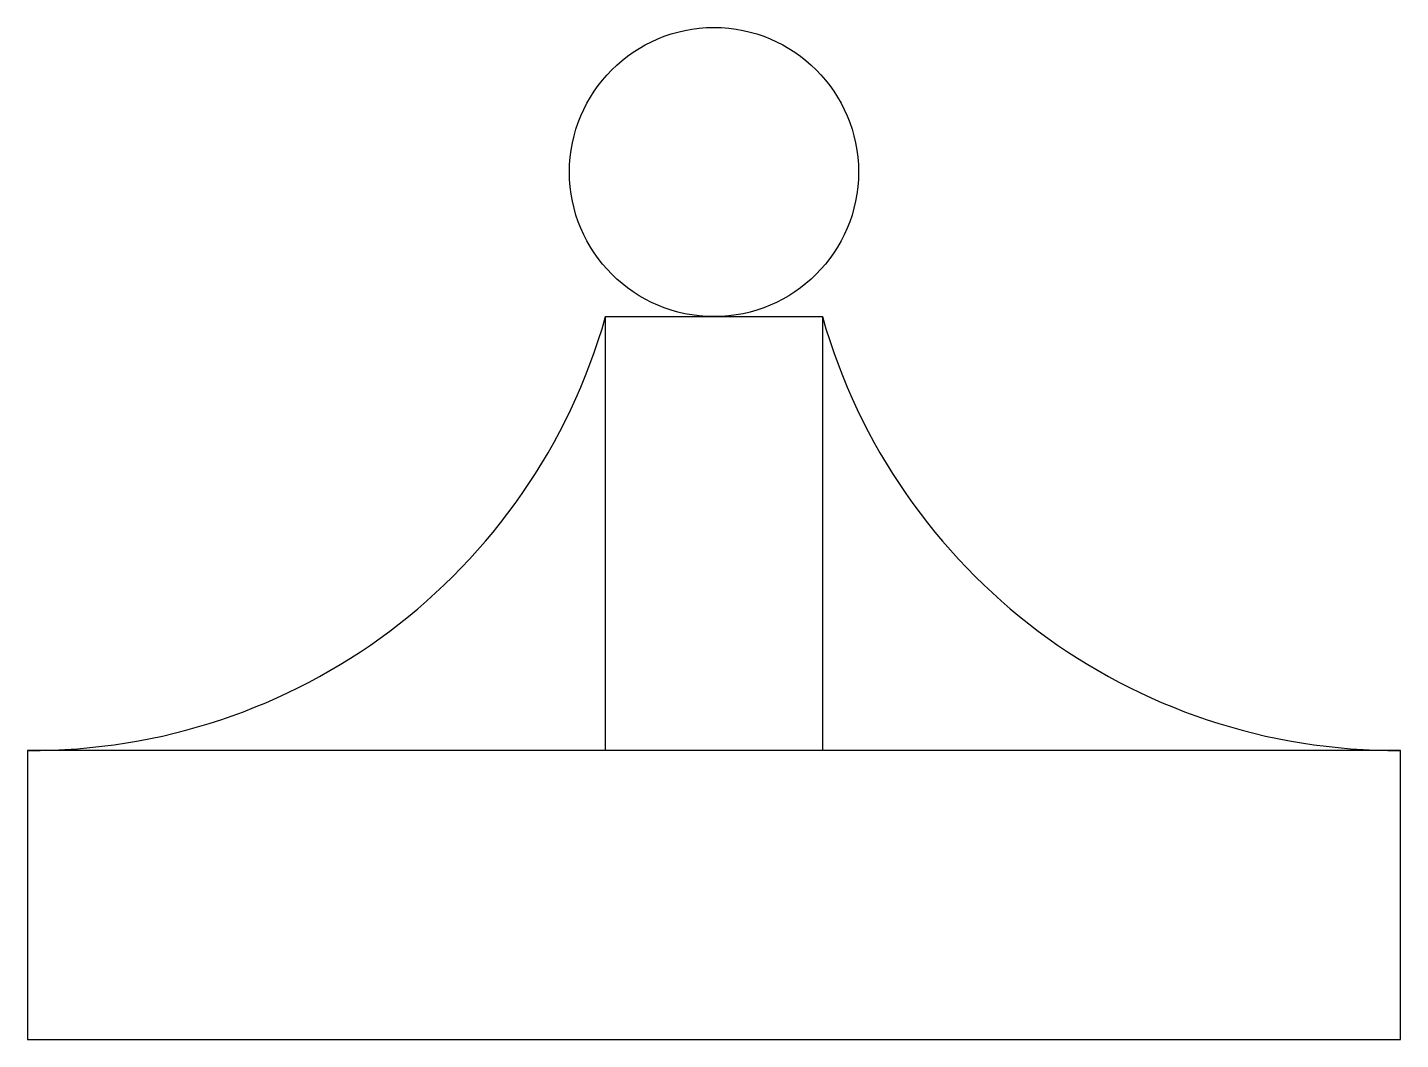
# Model space of a CAD drawing. Header units: millimetres. Extents: x 0 to 95, y 0 to 70.
import ezdxf

# ---------------------------------------------------------------- set-up
doc = ezdxf.new("R2010")
doc.units = ezdxf.units.MM

msp = doc.modelspace()

# ---------------------------------------------------------------- linework, layer by layer
for p, q in [((40, 20), (40, 50)), ((40, 50), (55, 50)), ((55, 50), (55, 20)), ((95, 20), (0, 20)), ((0, 20), (0, 0)), ((95, 0), (95, 20)), ((0, 0), (95, 0))]:
    msp.add_line(p, q)
msp.add_circle((47.5, 60), 10)
for centre, start, end in [((0.3125, 61.25), 269.565949, 344.173846), ((94.6875, 61.25), 195.826154, 270.434051)]:
    msp.add_arc(centre, 41.2512, start, end)

doc.saveas('drawing.dxf')
